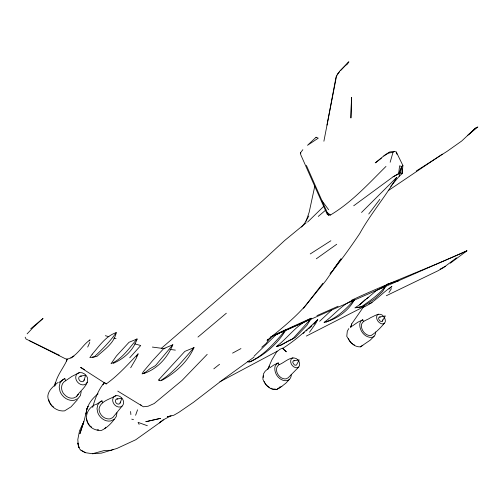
<?xml version="1.0" encoding="UTF-8"?>
<svg xmlns="http://www.w3.org/2000/svg" width="503" height="503" viewBox="0 0 503 503"><rect width="100%" height="100%" fill="white"/><g stroke="black" fill="none" stroke-linecap="round" stroke-linejoin="round"><path stroke-width="0.75" d="M382.651 319.807L382.274 321.235L380.96 321.499L379.432 320.455L378.64 318.745A2.634 1.735 53.6 0 1 379.602 317.035L385.342 315.934L382.274 321.235M54.972 385.826C56.248 375.974 63.579 368.165 67.371 359.161C77.487 356.212 81.807 345.555 90.068 339.833L89.157 341.028M375.213 162.89L385.499 154.584L389.731 151.95L394.251 151.353L396.314 152.051L402.903 165.525L402.142 173.623L399.237 176.232L390.756 186.362M263.05 377.514L263.421 373.968L265.125 371.264L267.552 369.133M263.339 375.804L262.843 379.143L264.314 382.223L266.414 385.317L269.231 387.297M116.973 412.762L116.3 416.497C112.446 422.193 107.774 427.525 101.405 430.442C85.133 431.102 80.794 411.492 95.356 404.506M120.23 403.016L121.833 398.213L116.878 398.986A2.936 2.358 50.1 0 0 115.35 401.042C115.413 403.073 117.809 404.997 119.689 403.746L120.406 402.06M399.237 176.232L401.664 166.506L402.903 165.525M323.894 141.224L336.224 77.55M327 125.115L336.079 76.84L339.839 70.986L348.83 61.919L346.573 64.931M81.222 391.554L80.411 395.559L78.034 398.577L74.406 400.231A12.022 9.827 47.1 0 1 59.989 391.334L59.191 386.989L60.046 382.884L62.447 379.91L64.818 378.558L65.648 380.74C60.247 383.349 60.486 391.309 64.749 394.861A9.224 7.539 47.1 0 0 73.57 398.03L76.487 396.672C79.814 390.605 89.194 385.367 87.396 377.564C85.931 373.804 81.128 371.051 77.405 373.433C72.834 377.923 78.311 385.82 84.114 384.808L86.101 383.864L87.39 382.192M84.07 380.545L85.598 375.181L80.436 376.169A3.194 2.584 47.2 0 0 78.701 378.357C78.757 380.601 81.404 382.632 83.46 381.324L84.284 379.514M314.79 186.148L309.169 212.241L306.05 221.251M54.5 386.216L55.242 382.789M92.678 407.411C95.054 398.602 98.387 389.699 104.297 382.613M336.388 76.934L336.727 75.702M364.185 305.906L351.685 323.913L350.786 327.17L351.427 326.013M350.71 327.352L351.685 323.913M390.152 162.255L393 152.315L394.251 151.353M66.421 361.035L67.119 359.079M135.603 415.264L137.552 409.794M267.81 369.145L271.846 359.915L277.109 351.081M401.664 166.506L402.142 173.623L399.891 172.787L398.621 173.956L399.596 165.814L401.664 166.506L398.621 173.956L393.082 176.823L353.697 205.784M80.499 367.448L106.164 383.952C118.123 375.565 127.938 364.285 138.105 353.879L136.175 358.4L130.673 367.781M87.711 347.051L89.741 342.442M81.102 427.745L83.856 421.734L79.939 433.668L84.347 419.98L86.661 410.517L86.063 414.095C86.573 405.852 91.672 398.734 98.098 393.843M172.837 344.762L155.49 365.624L150.001 368.693L144.556 372.918L142.091 373.93L143.324 371.66L152.692 360.525L163.752 348.579L172.837 344.762C167.329 357.941 157.232 369.108 143.443 373.66L144.455 372.78M83.674 422.533L79.543 430.725L77.814 439.503L78.323 446.06L79.725 449.053L80.945 450.229L85.378 452.681L92.458 453.737L101.524 453.109L116.966 448.437L135.747 439.754L164.896 418.986L171.07 415.799L167.273 416.786L173.818 415.239L178.835 412.359L193.561 402.243L223.206 379.425L254.028 357.111M267.879 369.227L269.495 366.071M282.523 348.063L286.345 351.811L282.579 348.485C295.424 340.418 306.805 330.006 317.764 319.581L315.588 323.693L309.477 332.269M383.588 316.45C380.098 311.615 374.697 316.003 370.698 317.619C367.781 319.933 362.889 320.373 361.506 324.278C360.557 329.723 365.272 335.966 370.988 335.608C376.489 332.137 381.337 327.145 385.248 321.995C385.6 320.248 385.015 318.474 383.978 317.066M385.977 166.43C368.554 183.714 351.735 202.313 330.465 215.001L328.484 215.183L327.101 214.096L300.712 154.641L300.492 152.799L302.856 149.687M308.829 215.982L304.667 223.231L301.511 227.086M348.818 328.578L347.303 331.188L346.768 336.344L350.547 342.424L352.785 344.021M298.738 367.039C300.945 364.335 299.034 360.406 296.474 358.683C290.457 355.69 284.434 362.864 278.995 364.706C272.777 369.252 279.234 379.954 286.138 378.86L288.175 377.778L298.738 367.039L297.361 367.794C292.853 368.271 288.735 362.317 291.577 358.494L292.991 357.822M264.069 381.444C266.244 386.216 270.966 390.114 276.436 389.649L279.115 387.989L279.781 386.908M388.976 292.526L391.416 288.615M103.014 384.814L104.41 382.588M136.407 356.489L138.105 353.879M192.787 348.579L193.988 347.63C183.494 359.469 173.9 372.547 160.256 380.79L158.659 380.079L159.181 379.3L184.853 351.383L193.988 347.63C187.588 362.034 175.189 373.107 161.557 380.52M261.761 347.208L266.043 343.555L271.337 336.513M270.036 338.406L271.35 336.501M122.128 406.084C126.8 401.457 119.532 392.83 114.124 396.496C110.107 400.677 115.005 407.927 120.349 406.984L122.128 406.084L112.773 417.572L110.157 418.854C104.492 419.754 99.229 414.686 99.034 409.128C100.028 401.036 110.075 399.256 115.942 395.691M330.119 273.783L331.49 271.909M333.778 268.784L341.097 258.794L325.699 280.875L306.233 304.736C294.771 318.129 280.687 329.195 267.068 340.342L268.068 339.261M104.863 428.487L105.787 427.236M368.737 214.008L379.84 199.301M76.487 396.672L78.33 394.251M303.523 308.27L322.838 283.308M330.188 273.877C340.688 260.931 350.434 247.426 359.714 233.587C370.598 213.907 385.348 196.88 396.615 177.446L361.519 212.473M77.443 399.734L71.049 406.833L64.547 410.882C56.003 411.831 48.118 404.714 47.804 396.194C48.338 390.19 53.513 386.235 57.776 382.601M313.828 324.36L317.764 319.581M129.73 357.778L140.721 345.523L134.678 343.851M337.098 74.375L339.67 71.564M289.451 379.344L285.899 383.135L281.856 386.31L276.436 389.649M362.129 307.729C373.823 303.303 381.62 293.174 391.9 286.44L388.995 289.068M27.118 333.86L33.305 327.359L43.038 318.43L30.746 328.736M340.701 70.439L348.83 61.919M115.218 333.69L116.25 332.615C114.018 343.518 104.391 349.447 96.84 356.482L92.357 357.149M207.198 354.351L182.023 380.45L154.176 403.544L148.089 406.242L143.405 406.789L117.759 391.108M374.169 336.161L370.239 340.147L360.362 346.869C354.955 347.152 350.478 343.147 348.233 338.525M114.414 362.261L113.427 363.248C124.09 358.677 133.452 350.27 137.08 338.984L129.032 342.285L116.438 355.979L111.031 363.713C122.386 358.859 129.196 348.032 137.08 338.984L136.043 339.927M254.034 356.25L276.002 334.765L285.855 329.836C277.75 343.907 264.622 354.948 250.18 361.864L247.702 361.393M323.586 206.5L307.584 222.087M160.356 421.866L159.294 422.904L163.293 419.716M467.809 135.2L477.85 126.976L475.549 128.064L461.723 140.997L447.129 151.321L416.277 170.995M469.016 134.213L475.549 128.064M319.669 321.247L331.716 309.999L381.5 288.206M359.607 304.787L376.628 290.344L386.379 285.258C379.545 294.249 370.315 300.58 361.148 306.874L354.873 307.899L359.607 304.787L365.417 299.36M161.388 348.29L262.472 260.938L284.629 240.535L306.189 222.791M303.146 333.476L304.334 332.464M306.113 330.949L307.302 329.93M308.49 328.918L312.049 325.881M318.248 216.428L325.913 209.914M58.807 382.563L64.818 378.558M197.975 337.06L226.331 313.224M352.251 326.057L357.853 322.178L362.77 319.795L363.581 321.562M95.991 404.569L101.958 400.853L102.738 402.872M375.898 162.526L381.381 158.187M213.794 368.831L219.566 364.273M456.542 257.806L443.413 267.684L437.88 270.828L386.348 295.72M450.311 263.201L466.91 250.827L385.788 286.333M316.324 258.794L336.708 244.263M269.677 367.894L273.689 365.103L278.216 362.921L278.995 364.706M65.648 380.74L71.879 376.426L79.43 372.591M327.069 321.241L325.812 322.102C337.67 318.355 348.686 310.678 354.558 299.505C342.216 303.931 334.407 314.991 324.001 322.454C336.582 318.726 346.051 309.094 354.558 299.505L350.295 301.869M388.291 190.593L442.319 154.163M362.77 319.795L361.261 320.813L359.89 323.146C358.796 329.968 364.574 337.922 371.811 337.387A9.934 6.627 53.7 0 0 375.735 331.955M278.216 362.921L276.581 364.002L275.04 366.423C273.469 373.352 279.549 381.544 286.924 380.658A9.909 7.117 53.7 0 0 291.3 374.326M70.816 358.174L73.947 356.13M310.238 253.952L330.873 240.755M366.737 298.524L368.718 297.267M360.362 346.869L362.852 345.31M383.864 155.949L388.461 153.107L393 152.315M279.115 387.989L281.856 386.31M288.445 340.789L281.359 345.077L277.474 346.334M101.958 400.853L99.839 402.13L97.714 404.921L97.004 408.744L97.796 412.768A11.066 8.96 50.1 0 0 110.949 420.898L114.194 419.32M393.082 176.823L399.891 172.787M463.559 252.726L466.91 250.827C428.858 268.08 389.599 282.466 351.742 300.153M306.522 321.128L311.124 318.581L306.817 325.46L295.123 337.651L289.112 340.474M384.537 323.297L383.255 323.995C378.91 324.234 374.867 318.606 377.351 314.746L378.665 314.124M442.043 268.112L445.388 266.288M219.874 381.796L278.939 350.333M232.562 353.119L240.95 348.585M113.238 449.298L111.301 450.298L104.618 450.43L92.458 453.737M306.352 336.061L362.129 307.559M279.209 349.686L281.862 348.39M440.131 269.074L441.376 268.476M273.45 335.312L311.168 318.185M338.154 306.233L316.984 315.62M271.721 336.388L303.617 322.209M270.897 337.035L279.322 333.288M306.22 321.335L280.643 332.703L285.855 329.836C275.116 342.141 264.389 355.502 249.016 362.11L247.778 361.776M308.603 320.273L331.716 309.999M383.827 287.188L381.865 288.049L386.379 285.258L382.563 291.545L375.012 298.631L363.091 306.509L356.64 307.572M368.988 303.9L372.151 302.573M293.89 360.745L299.197 359.865L296.506 364.964L295.877 365.279L294.286 364.901L292.803 362.518A2.628 1.867 53.6 0 1 293.89 360.745A2.628 1.867 53.6 0 1 294.67 360.777M158.659 380.079L159.35 380.042M97.129 429.889L98.676 429.851M272.852 389.089L275.38 389.077M152.365 347.07L165.053 348.755M169.97 349.409L175.371 350.126M67.371 359.161L65.321 358.733L29.507 340.738M105.316 335.702L108.893 336.696M113.835 338.066L116.055 338.682M131.748 419.137L133.477 419.672M147.354 425.733L138.08 422.357L139.136 424.419M55.846 353.546L26.043 339.028L25.15 337.186M56.525 353.879L59.235 355.2M271.042 388.197L272.249 388.794M353.345 344.423L354.527 345.033M80.945 450.229L85.378 452.681M84.68 369.749L80.908 367.442M91.603 427.041L89.691 425.72L87.484 422.218L86.441 418.471M53.45 406.889L51.708 405.688L49.357 401.903L48.816 399.885M306.377 165.38L327.189 212.518L330.465 215.001M300.492 152.799L300.869 153.176M321.964 200.716L328.635 209.757M105.46 382.99L106.164 383.952M140.658 404.607L141.33 405.638M327.189 212.518L328.484 215.183M396.314 152.051L396.924 154.232M78.154 444.331L77.808 443.017L79.015 447.613L78.499 445.645M130.591 411.511L130.881 414.598M116.878 398.986A2.936 2.358 50.1 0 1 117.834 399.005M379.602 317.035A2.634 1.735 53.6 0 1 380.343 317.085M80.436 376.162A3.194 2.584 47.1 0 1 81.492 376.194M351.377 102.203L350.912 118.016L351.547 97.444L351.377 102.203M87.082 408.436L86.648 409.838L88.107 406.336L87.082 408.436M92.194 354.231L89.855 357.614L94.08 357.004C102.159 349.491 109.868 341.744 116.25 332.615C105.749 336.023 99.179 346.209 92.194 354.231M311.124 318.581L292.507 339.085L279.844 345.385L276.336 346.567C288.307 337.658 296.801 324.039 311.124 318.581M316.06 137.244L307.509 145.304L318.261 138.162L316.06 137.244M391.491 282.919L386.794 284.478L398.822 280.63L391.491 282.919M160.47 418.377L145.914 421.69L160.47 418.377"/></g></svg>
